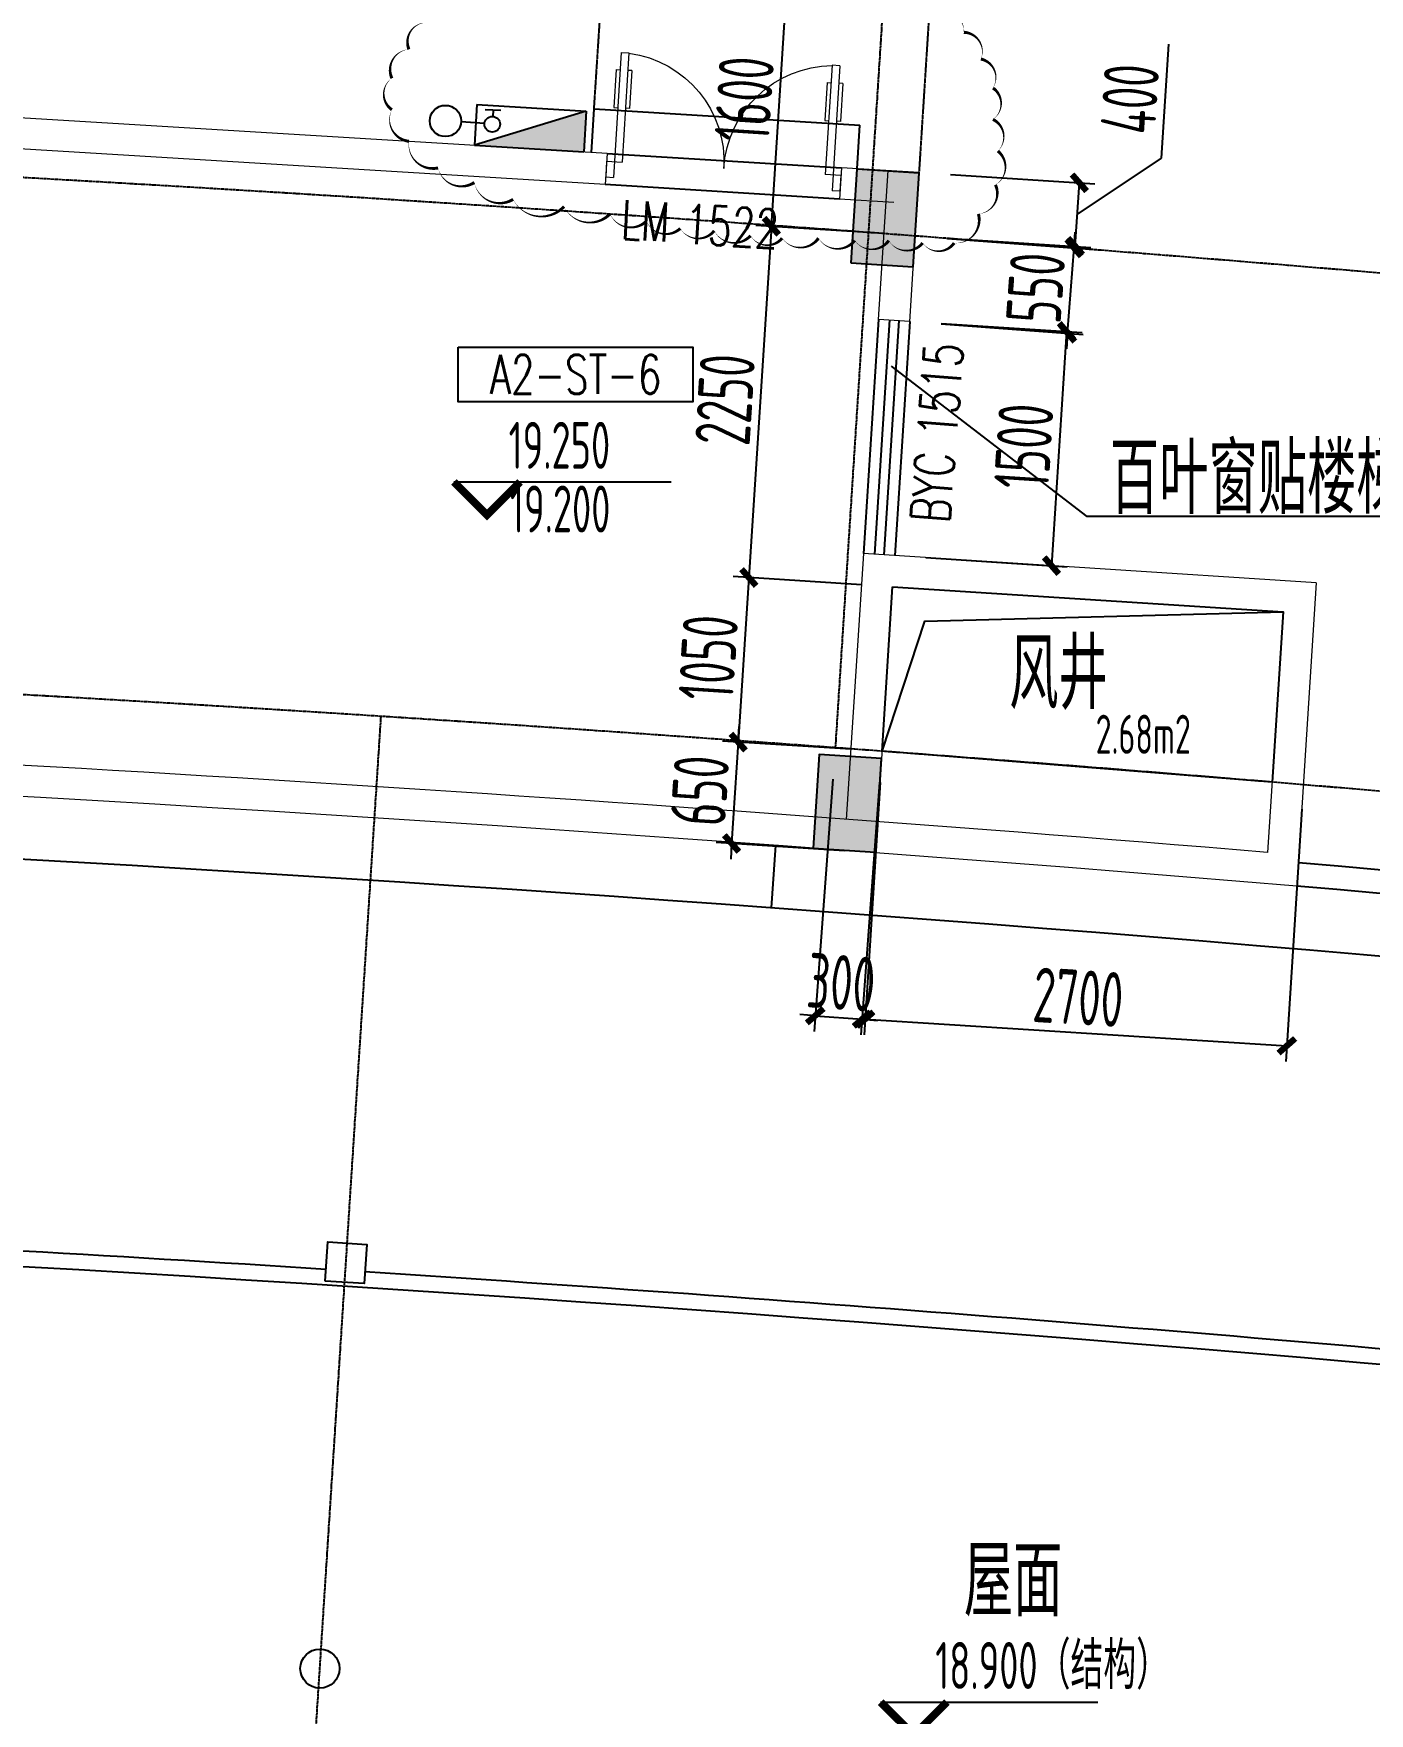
# Model space of a CAD drawing. Header units: millimetres. Extents: x 11536546 to 24947533, y -12764720 to -6308891.
# Drawn here: x 11795811 to 11804346, y -6400371 to -6389634 of the extents above; entities that cross this region are included whole.
import ezdxf
from ezdxf.enums import TextEntityAlignment as Align

# ---------------------------------------------------------------- set-up
doc = ezdxf.new("R2010")
doc.units = ezdxf.units.MM
doc.header["$LTSCALE"] = 10
for name, pattern in [('A2-RG-AXIS$0$CENTER', [2, 1.25, -0.25, 0.25, -0.25]), ('A2-RG-AXIS$0$DOTE', [2.42, 2, -0.2, 0.02, -0.2]), ('A2-RI-F5$0$HIDDEN', [0.375, 0.25, -0.125])]:
    doc.linetypes.add(name, pattern=pattern)
for name, color, linetype in [('A2-RB-F5$0$$34$A-DIMS-100', 1, 'Continuous'), ('A2-RB-F5$0$A-DIMS-100', 1, 'Continuous'), ('A2-RB-F5$0$A-HATH', 9, 'Continuous'), ('A2-RG-AXIS$0$A-GRID', 1, 'A2-RG-AXIS$0$CENTER'), ('A2-RI-F5$0$$0$WINDOW_TEXT', 7, 'Continuous'), ('A2-RI-F5$0$$1$A-SYMB-NUMB-T', 4, 'Continuous'), ('A2-RI-F5$0$$1$AUDIT_D_120618114340-408', 50, 'Continuous'), ('A2-RI-F5$0$$2$A-SYMB', 4, 'Continuous'), ('A2-RI-F5$0$$3$A-SYMB', 4, 'Continuous'), ('A2-RI-F5$0$0P-FE-FH-P', 41, 'A2-RI-F5$0$YJdef_FE-FH_LINE_F'), ('A2-RI-F5$0$0P-FE-FH-V', 141, 'Continuous'), ('A2-RI-F5$0$0P-FE-HY', 141, 'Continuous'), ('A2-RI-F5$0$A-COLUMN', 9, 'Continuous'), ('A2-RI-F5$0$A-GLAZ', 140, 'Continuous'), ('A2-RI-F5$0$A-HATH', 9, 'Continuous'), ('A2-RI-F5$0$A-HOLE', 2, 'Continuous'), ('A2-RI-F5$0$A-ROOF-DRAN', 175, 'Continuous'), ('A2-RI-F5$0$A-ROOF-EDGE', 2, 'Continuous'), ('A2-RI-F5$0$A-SYMB', 4, 'Continuous'), ('A2-RI-F5$0$A-SYMB-AREA', 4, 'Continuous'), ('A2-RI-F5$0$A-SYMB-DOOR', 4, 'Continuous'), ('A2-RI-F5$0$A-SYMB-NAME', 4, 'Continuous'), ('A2-RI-F5$0$A-SYMB-VOID', 35, 'Continuous'), ('A2-RI-F5$0$an-wall', 4, 'Continuous'), ('A2-RS-F5$0$A-HATH-GRAY', 8, 'Continuous'), ('A2-RS-F5$0$A-WALL-CONC', 6, 'Continuous')]:
    doc.layers.add(name, color=color, linetype=linetype)
for name, color, linetype, lineweight in [('A2-RI-F5$0$$0$A-DOOR', 32, 'Continuous', 5), ('A2-RI-F5$0$$1$A-WALL', 7, 'Continuous', 5), ('A2-RI-F5$0$A-WALL', 7, 'Continuous', 5)]:
    doc.layers.add(name, color=color, linetype=linetype, lineweight=lineweight)
doc.styles.add('A2-RB-F5$0$$0$XD2008', font='hzs.shx', dxfattribs={"width": 0.7, "bigfont": 'hztxt.shx'})
doc.styles.add('A2-RB-F5$0$XD2008', font='hzs.shx', dxfattribs={"width": 0.7, "bigfont": 'hztxt.shx'})
doc.styles.add('A2-RI-F5$0$$0$SIMPLEX', font='simplex.shx', dxfattribs={"width": 0.7})
doc.styles.add('A2-RI-F5$0$$0$XD2008', font='hzs.shx', dxfattribs={"width": 0.7, "bigfont": 'hztxt.shx'})
doc.styles.add('A2-RI-F5$0$$1$ECADI-TXT', font='simplex.shx', dxfattribs={"bigfont": 'hztxt.shx'})
doc.styles.add('A2-RI-F5$0$ECADI', font='hzs.shx', dxfattribs={"width": 0.7, "bigfont": 'hztxt.shx'})
doc.styles.add('A2-RI-F5$0$ECADI-TXT', font='simplex.shx', dxfattribs={"bigfont": 'hztxt.shx'})
doc.styles.add('A2-RI-F5$0$hz1', font='hzs.shx', dxfattribs={"width": 0.75, "bigfont": 'hztxt.shx'})
doc.linetypes.add('A2-RI-F5$0$YJdef_FE-FH_LINE_F', pattern='A,4,-0.2,["F",A2-RI-F5$0$hz1,S=0.2,R=0,X=-0.1,Y=-0.1],-0.1', length=4.3)
doc.dimstyles.new('A2-RB-F5$0$$0$XD100$0', dxfattribs={"dimscale": 100, "dimtxt": 3.5, "dimasz": 1, "dimexe": 1, "dimexo": 2, "dimgap": 0.5, "dimtad": 1, "dimdec": 0, "dimdsep": 46, "dimtxsty": 'A2-RB-F5$0$$0$XD2008', "dimblk1": 'A2-RB-F5$0$$20$_ArchTick', "dimblk2": 'A2-RB-F5$0$$20$_ArchTick', "dimsah": 1, "dimcen": 2.5, "dimclrt": 4, "dimaunit": 1, "dimadec": 0, "dimazin": 0, "dimtfac": 1, "dimtdec": 0, "dimtix": 1, "dimtmove": 2, "dimatfit": 3, "dimfxl": 0, "dimtolj": 1, "dimtzin": 0, "dimarcsym": 0})
doc.dimstyles.new('A2-RB-F5$0$XD100$0', dxfattribs={"dimscale": 100, "dimtxt": 3.5, "dimasz": 1, "dimexe": 1, "dimexo": 2, "dimgap": 0.5, "dimtad": 1, "dimdec": 0, "dimdsep": 46, "dimtxsty": 'A2-RB-F5$0$XD2008', "dimblk1": 'A2-RB-F5$0$_ArchTick', "dimblk2": 'A2-RB-F5$0$_ArchTick', "dimsah": 1, "dimcen": 2.5, "dimclrt": 4, "dimaunit": 1, "dimadec": 0, "dimazin": 0, "dimtfac": 1, "dimtdec": 0, "dimtix": 1, "dimtmove": 1, "dimatfit": 3, "dimfxl": 0, "dimtolj": 1, "dimtzin": 0, "dimarcsym": 0})

# ---------------------------------------------------------------- blocks, each defined once
blk = doc.blocks.new('A2-RS-F5')
at = {"layer": 'A2-RS-F5$0$A-HATH-GRAY', "ltscale": 3}
h = blk.add_hatch(color=256, dxfattribs=at)
h.paths.add_polyline_path([(11842322, -6391691), (11842713, -6391773), (11842589, -6392360), (11842198, -6392278)])
h.paths.add_polyline_path([(11833592, -6389988), (11833986, -6390056), (11833883, -6390647), (11833489, -6390579)])
h.paths.add_polyline_path([(11824745, -6389130), (11824835, -6388536), (11825230, -6388596), (11825140, -6389190)])
h.paths.add_polyline_path([(11852697, -6394780), (11853087, -6394870), (11853221, -6394285), (11852832, -6394195)])
h.paths.add_polyline_path([(11847879, -6393631), (11848268, -6393725), (11848409, -6393141), (11848020, -6393048)])
h.paths.add_polyline_path([(11854621, -6386809), (11855011, -6386899), (11855146, -6386314), (11854756, -6386224)])
h.paths.add_polyline_path([(11849801, -6385659), (11850189, -6385753), (11850330, -6385169), (11849941, -6385076)])
h.paths.add_polyline_path([(11850762, -6402796), (11851151, -6402890), (11851291, -6402306), (11850902, -6402213)])
h.paths.add_polyline_path([(11845946, -6401652), (11846335, -6401745), (11846475, -6401162), (11846086, -6401068)])
h.paths.add_polyline_path([(11840458, -6400444), (11840849, -6400527), (11840973, -6399940), (11840581, -6399857)])
h.paths.add_polyline_path([(11831998, -6398793), (11832391, -6398865), (11832498, -6398274), (11832105, -6398203)])
h.paths.add_polyline_path([(11823494, -6397385), (11823890, -6397445), (11823979, -6396852), (11823584, -6396792)])
h.paths.add_polyline_path([(11793833, -6381539), (11794232, -6381564), (11794271, -6380965), (11793872, -6380940)])
h.paths.add_polyline_path([(11801616, -6382017), (11802015, -6382043), (11802054, -6381444), (11801655, -6381419)])
h.paths.add_polyline_path([(11801857, -6378275), (11802256, -6378301), (11802294, -6377702), (11801895, -6377676)])
h.paths.add_polyline_path([(11794074, -6377796), (11794473, -6377822), (11794512, -6377223), (11794112, -6377197)])
h.paths.add_polyline_path([(11800792, -6394842), (11801191, -6394867), (11801229, -6394268), (11800830, -6394243)])
h.paths.add_polyline_path([(11793208, -6394376), (11793607, -6394402), (11793646, -6393803), (11793247, -6393778)])
h.paths.add_polyline_path([(11801032, -6391099), (11801431, -6391125), (11801470, -6390526), (11801071, -6390500)])
h.paths.add_polyline_path([(11793782, -6385445), (11794182, -6385471), (11794143, -6386069), (11793744, -6386044)])
h.paths.add_polyline_path([(11789498, -6385266), (11789898, -6385280), (11789877, -6385880), (11789477, -6385866)])
h.paths.add_polyline_path([(11780626, -6385086), (11781026, -6385086), (11781027, -6385686), (11780627, -6385686)])
h.paths.add_polyline_path([(11771756, -6385156), (11772156, -6385150), (11772167, -6385749), (11771767, -6385756)])
h.paths.add_polyline_path([(11762877, -6385486), (11763277, -6385465), (11763307, -6386064), (11762908, -6386085)])
h.paths.add_polyline_path([(11789181, -6394211), (11789581, -6394225), (11789602, -6393625), (11789202, -6393611)])
h.paths.add_polyline_path([(11780564, -6394035), (11780964, -6394037), (11780967, -6393437), (11780567, -6393435)])
h.paths.add_polyline_path([(11771944, -6394106), (11772344, -6394097), (11772331, -6393497), (11771931, -6393506)])
h.paths.add_polyline_path([(11752786, -6395149), (11753185, -6395118), (11753137, -6394520), (11752739, -6394551)])
h.paths.add_polyline_path([(11756405, -6378216), (11756804, -6378185), (11756756, -6377587), (11756357, -6377618)])
h.paths.add_polyline_path([(11793449, -6390634), (11793848, -6390659), (11793887, -6390061), (11793487, -6390035)])
h.paths.add_polyline_path([(11763331, -6394424), (11763730, -6394404), (11763700, -6393805), (11763300, -6393825)])
h.paths.add_polyline_path([(11751470, -6378602), (11751869, -6378570), (11751821, -6377972), (11751422, -6378003)])
h.paths.add_polyline_path([(11757057, -6386441), (11757456, -6386413), (11757410, -6385815), (11757012, -6385843)])
h.paths.add_polyline_path([(11752124, -6386826), (11752523, -6386794), (11752475, -6386196), (11752077, -6386228)])
h.paths.add_polyline_path([(11757522, -6394777), (11757921, -6394747), (11757872, -6394149), (11757473, -6394179)])
at = {"layer": 'A2-RS-F5$0$A-WALL-CONC'}
for points in [[(11801032, -6391099), (11801431, -6391125), (11801470, -6390526), (11801071, -6390500)], [(11800792, -6394842), (11801191, -6394867), (11801229, -6394268), (11800830, -6394243)]]:
    blk.add_3dface(points, dxfattribs=at)
blk = doc.blocks.new('A2-RG-AXIS')
at = {"layer": 'A2-RG-AXIS$0$A-GRID', "linetype": 'A2-RG-AXIS$0$DOTE'}
for p, q in [((11802922, -6363265.7), (11800933.1, -6394199.2)), ((11797087.9, -6408668.2), (11798031.1, -6393998.6))]:
    blk.add_line(p, q, dxfattribs=at)
for radius in [313400, 308700, 304100, 300800]:
    blk.add_arc((11778730.7, -6694178.7), radius, 75.589285, 95.407644, dxfattribs=at)
blk = doc.blocks.new('A2-RI-F5$0$5erhfh')
at = {"layer": 'A2-RI-F5$0$A-SYMB-AREA', "style": 'A2-RI-F5$0$ECADI', "width": 0.7}
blk.add_attdef('340M2', text='', height=2.5, dxfattribs=at).set_placement((0, 1.25), align=Align.MIDDLE_LEFT)
at = {"layer": 'A2-RI-F5$0$A-SYMB-NAME', "style": 'A2-RI-F5$0$ECADI', "width": 0.7}
blk.add_attdef('CHINESENAME', (-12.29, 3.09), '', height=4.5, dxfattribs=at)
blk = doc.blocks.new('A2-RI-F5$0$$1$ECADI-TAG-CODE')
at = {"layer": 'A2-RI-F5$0$$1$A-SYMB-NUMB-T', "color": 1}
blk.add_lwpolyline([(0, 3.5), (15, 3.5), (15, 0), (0, 0)], close=True, dxfattribs=at)
at = {"layer": 'A2-RI-F5$0$$1$A-SYMB-NUMB-T', "style": 'A2-RI-F5$0$$1$ECADI-TXT', "width": 0.7}
blk.add_attdef('CODE', text='', height=2.5, dxfattribs=at).set_placement((7.5, 1.75), align=Align.MIDDLE_CENTER)
blk = doc.blocks.new('A2-RI-F5$0$A$C6F954C98')
at = {"extrusion": (0, 0, -1)}
blk.add_hatch(color=256, dxfattribs=at).paths.add_polyline_path([(-260, 700), (0, 0), (0, 700)])
for p, q in [((260, 700), (0, 700)), ((0, 0), (0, 700)), ((260, 700), (0, 0)), ((260, 0), (260, 700)), ((231, 156, 0), (231, 56, 0)), ((260, 0), (0, 0)), ((231, 106, 0), (191, 106, 0))]:
    blk.add_line(p, q, dxfattribs=at)
blk.add_circle((-141, 106, 0), 50, dxfattribs=at)
blk = doc.blocks.new('A2-RI-F5$0$$2$ECADI-TAG-HGHT（国标）')
at = {"color": 1}
blk.add_line((-2.12, 2.12), (11.77, 2.12), dxfattribs=at)
at = {"color": 1, "const_width": 0.5}
blk.add_lwpolyline([(-2.12, 2.12), (0, 0), (2.12, 2.12)], dxfattribs=at)
at = {"style": 'A2-RI-F5$0$$0$XD2008', "width": 0.7}
blk.add_attdef('FL', text='', height=3, dxfattribs=at).set_placement((-2.69, 2.97), align=Align.RIGHT)
for tag, p in [('F.F.L.', (2.28, 2.97)), ('T.O.S.', (2.28, -1.1))]:
    blk.add_attdef(tag, p, '', height=3, dxfattribs=at)
blk = doc.blocks.new('A2-RI-F5$0$ECADI-TAG-DOOR')
blk = doc.blocks.new('A2-RI-F5$0$$0$$DorLib2D$00000011')
for p, q in [((-0.4667, 0.4709), (-0.4667, -0.0625)), ((-0.4667, 0.4709), (-0.4333, 0.4709)), ((-0.4333, 0.4709), (-0.4333, 0.0042)), ((0.4333, 0.4709), (0.4333, 0.0042)), ((0.4667, 0.4709), (0.4333, 0.4709)), ((0.4667, 0.4709), (0.4667, -0.0625)), ((-0.4833, 0.3962), (-0.4667, 0.3962)), ((-0.4167, 0.3962), (-0.4333, 0.3962)), ((0.4167, 0.3962), (0.4333, 0.3962)), ((0.4833, 0.3962), (0.4667, 0.3962)), ((-0.4833, 0.2346), (-0.4667, 0.2346)), ((-0.4167, 0.2346), (-0.4333, 0.2346)), ((0.4167, 0.2346), (0.4333, 0.2346)), ((0.4833, 0.2346), (0.4667, 0.2346)), ((-0.5, 0.0042), (-0.4333, 0.0042)), ((-0.5, 0.0042), (-0.5, -0.0625)), ((0.5, 0.0042), (0.4333, 0.0042)), ((0.5, 0.0042), (0.5, -0.0625)), ((-0.5, -0.0625), (-0.4667, -0.0625)), ((0.5, -0.0625), (0.4667, -0.0625))]:
    blk.add_line(p, q)
at = {"lineweight": 13}
for p, q in [((-0.4833, 0.3962), (-0.4833, 0.2346)), ((-0.4167, 0.3962), (-0.4167, 0.2346)), ((0.4167, 0.3962), (0.4167, 0.2346)), ((0.4833, 0.3962), (0.4833, 0.2346))]:
    blk.add_line(p, q, dxfattribs=at)
for centre, start, end in [((-0.4667, 0.0042), 0, 85.90396), ((0.4667, 0.0042), 94.09604, 180)]:
    blk.add_arc(centre, 0.4667, start, end, dxfattribs=at)
blk = doc.blocks.new('A2-RI-F5$0$$0$door-doublewing')
at = {"layer": 'A2-RI-F5$0$$0$A-DOOR', "color": 4, "xscale": -0.9999999999999998, "rotation": 180}
blk.add_blockref('A2-RI-F5$0$$0$$DorLib2D$00000011', (0, -0.0291), dxfattribs=at)
at = {"layer": 'A2-RI-F5$0$$0$WINDOW_TEXT', "style": 'A2-RI-F5$0$$0$SIMPLEX', "flags": 9}
blk.add_attdef('A', text='', height=1, dxfattribs=at).set_placement((0, 1.5), align=Align.MIDDLE)
blk = doc.blocks.new('A2-RI-F5')
at = {"layer": 'A2-RI-F5$0$$1$A-WALL'}
for p, q in [((11799475, -6390401), (11799463, -6390600)), ((11800973, -6390492), (11800960, -6390692))]:
    blk.add_line(p, q, dxfattribs=at)
at = {"layer": 'A2-RI-F5$0$$1$AUDIT_D_120618114340-408'}
for p, q in [((11799376, -6390394), (11799393, -6390115)), ((11799393, -6390115), (11801090, -6390219)), ((11801073, -6390498), (11801090, -6390219)), ((11799476, -6390400), (11800973, -6390492)), ((11800960, -6390692), (11799463, -6390600))]:
    blk.add_line(p, q, dxfattribs=at)
at = {"layer": 'A2-RI-F5$0$0P-FE-FH-P'}
blk.add_line((11798692, -6390209, 0), (11798542, -6390199, 0), dxfattribs=at)
at = {"layer": 'A2-RI-F5$0$0P-FE-FH-V'}
blk.add_circle((11798442, -6390193, 0), 100, dxfattribs=at)
at = {"layer": 'A2-RI-F5$0$A-COLUMN'}
blk.add_lwpolyline([(11797674, -6397608), (11797690, -6397358), (11797939, -6397374), (11797923, -6397624)], close=True, dxfattribs=at)
blk.add_circle((11797640, -6400085), 125, dxfattribs=at)
at = {"layer": 'A2-RI-F5$0$A-GLAZ'}
for p, q in [((11801210, -6391461), (11801113, -6392958)), ((11801280, -6391465), (11801183, -6392962)), ((11801339, -6391469), (11801243, -6392966)), ((11801409, -6391474), (11801313, -6392971))]:
    blk.add_line(p, q, dxfattribs=at)
at = {"layer": 'A2-RI-F5$0$A-HATH', "linetype": 'A2-RI-F5$0$HIDDEN'}
for p, q in [((11799392, -6390118), (11799439, -6389397)), ((11801470, -6390526), (11801534, -6389524))]:
    blk.add_line(p, q, dxfattribs=at)
at = {"layer": 'A2-RI-F5$0$A-HOLE', "ltscale": 500}
blk.add_line((11803725, -6394419), (11801232, -6394222), dxfattribs=at)
blk.add_lwpolyline([(11801300, -6393170), (11803795, -6393331), (11803725, -6394419), (11801232, -6394222), (11801300, -6393170)], dxfattribs=at)
at = {"layer": 'A2-RI-F5$0$A-ROOF-DRAN'}
blk.add_line((11800525, -6395222), (11800554, -6394823), dxfattribs=at)
blk.add_arc((11778731, -6694179), 299750, 77.09857, 93.89836, dxfattribs=at)
at = {"layer": 'A2-RI-F5$0$A-ROOF-EDGE'}
for centre, radius, start, end in [((11778730, -6694179), 300300, 82.06659, 85.19349), ((11779034, -6691537), 297492, 82.05438, 85.20868)]:
    blk.add_arc(centre, radius, start, end, dxfattribs=at)
at = {"layer": 'A2-RI-F5$0$A-SYMB'}
blk.add_lwpolyline([(11806928, -6392721), (11802543, -6392721), (11801293, -6391761)], dxfattribs=at)
at = {"layer": 'A2-RI-F5$0$A-SYMB-VOID', "ltscale": 500}
blk.add_lwpolyline([(11801232, -6394222), (11801505, -6393391), (11803795, -6393331)], dxfattribs=at)
at = {"layer": 'A2-RI-F5$0$A-WALL'}
for p, q in [((11799475, -6390401), (11793887, -6390060)), ((11799463, -6390600), (11793874, -6390259)), ((11801470, -6390522), (11800973, -6390492)), ((11801210, -6391461), (11801271, -6390510)), ((11801409, -6391474), (11801470, -6390522)), ((11801308, -6390713), (11800960, -6390692)), ((11801409, -6391474), (11801210, -6391461)), ((11801113, -6392958), (11801004, -6394658)), ((11804007, -6393144), (11801113, -6392958)), ((11801300, -6393170), (11801203, -6394671)), ((11803795, -6393331), (11801300, -6393170)), ((11804007, -6393144), (11803882, -6395084)), ((11803795, -6393331), (11803696, -6394868))]:
    blk.add_line(p, q, dxfattribs=at)
for radius, start, end in [(300150, 85.19314, 94.1283), (300350, 85.23205, 87.67357)]:
    blk.add_arc((11778731, -6694179), radius, start, end, dxfattribs=at)
at = {"layer": 'A2-RI-F5$0$an-wall'}
for radius, start, end in [(297150, 76.6606, 94.29744), (297250, 86.34511, 87.94234), (297250, 84.6997, 86.29692)]:
    blk.add_arc((11778730, -6694179), radius, start, end, dxfattribs=at)
at = {"layer": 'Defpoints', "color": 3}
blk.add_lwpolyline([(11798317, -6389564, 0, 20, 0.520567), (11798209, -6389735, 0, 20, 0.520567), (11798209, -6389735, 0, 20, 0.520567), (11798100, -6389920, 0, 20, 0.520567), (11798100, -6389920, 0, 20, 0.520567), (11798100, -6390121, 0, 20, 0.520567), (11798100, -6390121, 0, 20, 0.520567), (11798209, -6390323, 0, 20, 0.520567), (11798209, -6390323, 0, 20, 0.520567), (11798395, -6390493, 0, 20, 0.520567), (11798395, -6390493, 0, 20, 0.520567), (11798627, -6390586, 0, 20, 0.520567), (11798627, -6390586, 0, 20, 0.520567), (11798875, -6390694, 0, 20, 0.520567), (11798875, -6390694, 0, 20, 0.520567), (11799200, -6390740, 0, 20, 0.520567), (11799200, -6390740, 0, 20, 0.520567), (11799494, -6390787, 0, 20, 0.520567), (11799494, -6390787, 0, 20, 0.520567), (11799727, -6390833, 0, 20, 0.520567), (11799727, -6390833, 0, 20, 0.520567), (11799943, -6390880, 0, 20, 0.520567), (11799943, -6390880, 0, 20, 0.520567), (11800160, -6390895, 0, 20, 0.520567), (11800160, -6390895, 0, 20, 0.520567), (11800392, -6390926, 0, 20, 0.520567), (11800392, -6390926, 0, 20, 0.520567), (11800594, -6390942, 0, 20, 0.520567), (11800594, -6390942, 0, 20, 0.520567), (11800826, -6390942, 0, 20, 0.520567), (11800826, -6390942, 0, 20, 0.520567), (11801058, -6390957, 0, 20, 0.520567), (11801058, -6390957, 0, 20, 0.520567), (11801275, -6390957, 0, 20, 0.520567), (11801275, -6390957, 0, 20, 0.520567), (11801492, -6390973, 0, 20, 0.520567), (11801492, -6390973, 0, 20, 0.520567), (11801693, -6390973, 0, 20, 0.520567), (11801693, -6390973, 0, 20, 0.520567), (11801848, -6390787, 0, 20, 0.520567), (11801848, -6390787, 0, 20, 0.520567), (11801957, -6390601, 0, 20, 0.520567), (11801957, -6390601, 0, 20, 0.520567), (11801972, -6390385, 0, 20, 0.520567), (11801972, -6390385, 0, 20, 0.520567), (11801941, -6390183, 0, 20, 0.520567), (11801941, -6390183, 0, 20, 0.520567), (11801941, -6389982, 0, 20, 0.520567), (11801941, -6389982, 0, 20, 0.520567), (11801864, -6389797, 0, 20, 0.520567), (11801864, -6389797, 0, 20, 0.520567), (11801755, -6389626, 0, 20, 0.520567), (11801755, -6389626, 0, 20, 0.520567), (11801570, -6389487, 0, 20, 0.520567)], format="xyseb", dxfattribs=at)
ref = blk.add_blockref('A2-RI-F5$0$5erhfh', (11803918, -6393013), dxfattribs=dict(xscale=100, yscale=100, zscale=100))
ref.add_attrib('CHINESENAME', '百叶窗贴楼梯间屋面梁下安装', (11802688, -6392704), dxfattribs={"layer": 'A2-RI-F5$0$A-SYMB-NAME', "height": 450, "style": 'A2-RI-F5$0$ECADI', "width": 0.7})
ref = blk.add_blockref('A2-RI-F5$0$5erhfh', (11803802, -6394686), dxfattribs=dict(xscale=100, yscale=100, zscale=100))
ref.add_attrib('340M2', '2.68m2', (11802597, -6394238), dxfattribs={"layer": 'A2-RI-F5$0$A-SYMB-AREA', "height": 250, "style": 'A2-RI-F5$0$ECADI', "width": 0.7})
ref.add_attrib('CHINESENAME', '风井', (11802045, -6393952), dxfattribs={"layer": 'A2-RI-F5$0$A-SYMB-NAME', "height": 450, "style": 'A2-RI-F5$0$ECADI', "width": 0.7})
ref = blk.add_blockref('A2-RI-F5$0$5erhfh', (11802640, -6402385), dxfattribs=dict(xscale=100, yscale=100, zscale=100))
ref.add_attrib('CHINESENAME', '屋面', (11801755, -6399751), dxfattribs={"layer": 'A2-RI-F5$0$A-SYMB-NAME', "height": 450, "style": 'A2-RI-F5$0$ECADI', "width": 0.7})
at = {"layer": 'A2-RI-F5$0$$0$A-DOOR', "xscale": 1499.999999999096, "yscale": 1499.999999999096, "zscale": 1499.999999999096, "rotation": 176.4885904388076}
blk.add_blockref('A2-RI-F5$0$$0$door-doublewing', (11800218, -6390546), dxfattribs=at)
at = {"layer": 'A2-RI-F5$0$$2$A-SYMB'}
ref = blk.add_blockref('A2-RI-F5$0$$2$ECADI-TAG-HGHT（国标）', (11798708, -6392712), dxfattribs=dict(at, xscale=100, yscale=100, zscale=100))
ref.add_attrib('F.F.L.', '19.250', (11798846, -6392416), dxfattribs={"layer": '0', "height": 300, "style": 'A2-RI-F5$0$$0$XD2008', "width": 0.7})
ref.add_attrib('T.O.S.', '19.200', (11798855, -6392823), dxfattribs={"layer": '0', "height": 300, "style": 'A2-RI-F5$0$$0$XD2008', "width": 0.7})
ref = blk.add_blockref('A2-RI-F5$0$$2$ECADI-TAG-HGHT（国标）', (11801435, -6400511), dxfattribs=dict(at, xscale=100, yscale=100, zscale=100))
ref.add_attrib('F.F.L.', '18.900（结构）', (11801572, -6400215), dxfattribs={"layer": '0', "height": 300, "style": 'A2-RI-F5$0$$0$XD2008', "width": 0.7})
at = {"layer": 'A2-RI-F5$0$$3$A-SYMB', "xscale": 100.0000000093132, "yscale": 100.0000000093132, "zscale": 100.0000000093132}
blk.add_blockref('A2-RI-F5$0$$1$ECADI-TAG-CODE', (11798524, -6391988), dxfattribs=at).add_auto_attribs({'CODE': 'A2-ST-6'})
at = {"layer": 'A2-RI-F5$0$0P-FE-HY', "xscale": -1, "rotation": 266.5085105289447}
blk.add_blockref('A2-RI-F5$0$A$C6F954C98', (11798627, -6390348), dxfattribs=at)
at = {"layer": 'A2-RI-F5$0$A-SYMB-DOOR'}
ref = blk.add_blockref('A2-RI-F5$0$ECADI-TAG-DOOR', (11800054, -6391706), dxfattribs=dict(at, xscale=99.99999999929805, yscale=99.99999999929805, zscale=99.99999999929805, rotation=356.6874230834635))
ref.add_attrib('门窗主编号1', 'LM', dxfattribs={"height": 250, "rotation": 356.6874, "style": 'A2-RI-F5$0$ECADI-TXT', "width": 0.7}).set_placement((11799867, -6390965), align=Align.RIGHT)
ref.add_attrib('门窗主编号2', '1522', (11799965, -6390975, 333), dxfattribs={"height": 250, "rotation": 356.6874, "style": 'A2-RI-F5$0$ECADI-TXT', "width": 0.7})
ref = blk.add_blockref('A2-RI-F5$0$ECADI-TAG-DOOR', (11802441, -6392144), dxfattribs=dict(at, xscale=99.99999999929805, yscale=99.99999999929805, zscale=99.99999999929805, rotation=85.70066174404755))
ref.add_attrib('门窗主编号1', 'BYC', dxfattribs={"height": 250, "rotation": 85.7007, "style": 'A2-RI-F5$0$ECADI-TXT', "width": 0.7}).set_placement((11801697, -6392319), align=Align.RIGHT)
ref.add_attrib('门窗主编号2', '1515', (11801709, -6392220, 333), dxfattribs={"height": 250, "rotation": 85.7007, "style": 'A2-RI-F5$0$ECADI-TXT', "width": 0.7})
blk = doc.blocks.new('A2-RB-F5$0$$20$_ArchTick')
at = {"color": 0, "linetype": 'ByBlock', "const_width": 0.4}
blk.add_lwpolyline([(-0.5, -0.5), (0.5, 0.5)], dxfattribs=at)
blk = doc.blocks.new('*D892')
at = {"layer": 'A2-RB-F5$0$$34$A-DIMS-100', "color": 0, "lineweight": -2, "transparency": 16777216}
for p, q in [((11801100, -6393157), (11800281, -6393105)), ((11800381, -6393111), (11800313, -6394163)), ((11801033, -6394209), (11800213, -6394157))]:
    blk.add_line(p, q, dxfattribs=at)
at = {"layer": 'Defpoints', "color": 0, "transparency": 16777216}
for p in [(11801300, -6393170), (11800313, -6394163), (11801232, -6394222)]:
    blk.add_point(p, dxfattribs=at)
at = {"layer": 'A2-RB-F5$0$$34$A-DIMS-100', "color": 0, "lineweight": -2, "transparency": 16777216, "xscale": 100, "yscale": 100, "zscale": 100}
for p, rotation in [((11800381, -6393111), 86.32124926812187), ((11800313, -6394163), 266.3212492681219)]:
    blk.add_blockref('A2-RB-F5$0$$20$_ArchTick', p, dxfattribs=dict(at, rotation=rotation))
at = {"layer": 'A2-RB-F5$0$$34$A-DIMS-100', "color": 4, "transparency": 16777216, "insert": (11800122, -6393623), "char_height": 350, "attachment_point": 5, "rotation": 86.3212, "style": 'A2-RB-F5$0$$0$XD2008'}
blk.add_mtext('\\A1;1050', dxfattribs=at)
blk = doc.blocks.new('*D895')
at = {"layer": 'A2-RB-F5$0$$34$A-DIMS-100', "color": 0, "lineweight": -2, "ltscale": 3, "transparency": 16777216}
for p, q in [((11800525, -6390866), (11800628, -6389269)), ((11801347, -6389315), (11800528, -6389263)), ((11801245, -6390912), (11800425, -6390860))]:
    blk.add_line(p, q, dxfattribs=at)
at = {"layer": 'Defpoints', "color": 0, "ltscale": 3, "transparency": 16777216}
for p in [(11800628, -6389269), (11801547, -6389328), (11801444, -6390925)]:
    blk.add_point(p, dxfattribs=at)
at = {"layer": 'A2-RB-F5$0$$34$A-DIMS-100', "color": 0, "lineweight": -2, "ltscale": 3, "transparency": 16777216, "xscale": 100, "yscale": 100, "zscale": 100}
for p, rotation in [((11800628, -6389269), 86.32120099150595), ((11800525, -6390866), 266.321200991506)]:
    blk.add_blockref('A2-RB-F5$0$$20$_ArchTick', p, dxfattribs=dict(at, rotation=rotation))
at = {"layer": 'A2-RB-F5$0$$34$A-DIMS-100', "color": 4, "ltscale": 3, "transparency": 16777216, "insert": (11800352, -6390053), "char_height": 350, "attachment_point": 5, "rotation": 86.3212, "style": 'A2-RB-F5$0$$0$XD2008'}
blk.add_mtext('\\A1;1600', dxfattribs=at)
blk = doc.blocks.new('*D896')
at = {"layer": 'A2-RB-F5$0$$34$A-DIMS-100', "color": 0, "lineweight": -2, "transparency": 16777216}
for p, q in [((11800525, -6390866), (11800381, -6393111)), ((11801245, -6390912), (11800425, -6390860)), ((11801100, -6393157), (11800281, -6393105))]:
    blk.add_line(p, q, dxfattribs=at)
at = {"layer": 'Defpoints', "color": 0, "transparency": 16777216}
for p in [(11801444, -6390925), (11800381, -6393111), (11801300, -6393170)]:
    blk.add_point(p, dxfattribs=at)
at = {"layer": 'A2-RB-F5$0$$34$A-DIMS-100', "color": 0, "lineweight": -2, "transparency": 16777216, "xscale": 100, "yscale": 100, "zscale": 100}
for p, rotation in [((11800525, -6390866), 86.32115373975824), ((11800381, -6393111), 266.3211537397582)]:
    blk.add_blockref('A2-RB-F5$0$$20$_ArchTick', p, dxfattribs=dict(at, rotation=rotation))
at = {"layer": 'A2-RB-F5$0$$34$A-DIMS-100', "color": 4, "transparency": 16777216, "insert": (11800229, -6391974), "char_height": 350, "attachment_point": 5, "rotation": 86.3212, "style": 'A2-RB-F5$0$$0$XD2008'}
blk.add_mtext('\\A1;2250', dxfattribs=at)
blk = doc.blocks.new('A2-RB-F5$0$_ArchTick')
at = {"color": 0, "linetype": 'ByBlock', "const_width": 0.4}
blk.add_lwpolyline([(-0.5, -0.5), (0.5, 0.5)], dxfattribs=at)
blk = doc.blocks.new('*D781')
at = {"layer": 'A2-RB-F5$0$A-DIMS-100', "color": 0, "lineweight": -2, "transparency": 16777216}
for p, q in [((11801220, -6394421), (11801118, -6396034)), ((11803914, -6394591), (11803812, -6396204)), ((11801124, -6395934), (11803819, -6396104))]:
    blk.add_line(p, q, dxfattribs=at)
at = {"layer": 'Defpoints', "color": 0, "transparency": 16777216}
for p in [(11801232, -6394222), (11803927, -6394392), (11803819, -6396104)]:
    blk.add_point(p, dxfattribs=at)
at = {"layer": 'A2-RB-F5$0$A-DIMS-100', "color": 0, "lineweight": -2, "transparency": 16777216, "xscale": 100, "yscale": 100, "zscale": 100}
for p, rotation in [((11801124, -6395934), 176.3859166672506), ((11803819, -6396104), 356.3859166672507)]:
    blk.add_blockref('A2-RB-F5$0$_ArchTick', p, dxfattribs=dict(at, rotation=rotation))
at = {"layer": 'A2-RB-F5$0$A-DIMS-100', "color": 4, "transparency": 16777216, "insert": (11802486, -6395794), "char_height": 350, "attachment_point": 5, "rotation": 356.3859, "style": 'A2-RB-F5$0$XD2008'}
blk.add_mtext('\\A1;2700', dxfattribs=at)
blk = doc.blocks.new('*D782')
at = {"layer": 'A2-RB-F5$0$A-DIMS-100', "color": 0, "lineweight": -2, "transparency": 16777216}
for p, q in [((11800918, -6394399), (11800798, -6396012)), ((11801217, -6394421), (11801097, -6396034)), ((11800805, -6395912), (11800706, -6395905)), ((11800805, -6395912), (11801105, -6395934)), ((11801105, -6395934), (11801204, -6395942))]:
    blk.add_line(p, q, dxfattribs=at)
at = {"layer": 'Defpoints', "color": 0, "transparency": 16777216}
for p in [(11800933, -6394199), (11801232, -6394222), (11801105, -6395934)]:
    blk.add_point(p, dxfattribs=at)
at = {"layer": 'A2-RB-F5$0$A-DIMS-100', "color": 0, "lineweight": -2, "transparency": 16777216, "xscale": 100, "yscale": 100, "zscale": 100}
for p, rotation in [((11800805, -6395912), 355.7385054733015), ((11801105, -6395934), 175.7385054733015)]:
    blk.add_blockref('A2-RB-F5$0$_ArchTick', p, dxfattribs=dict(at, rotation=rotation))
at = {"layer": 'A2-RB-F5$0$A-DIMS-100', "color": 4, "transparency": 16777216, "insert": (11800972, -6395699), "char_height": 350, "attachment_point": 5, "rotation": 355.7385, "style": 'A2-RB-F5$0$XD2008'}
blk.add_mtext('\\A1;300', dxfattribs=at)
blk = doc.blocks.new('*D874')
at = {"layer": 'A2-RB-F5$0$A-HATH', "color": 0, "lineweight": -2, "transparency": 16777216}
for p, q in [((11801609, -6391487), (11802511, -6391545)), ((11802411, -6391538), (11802315, -6393035)), ((11801513, -6392984), (11802415, -6393042))]:
    blk.add_line(p, q, dxfattribs=at)
at = {"layer": 'Defpoints', "color": 0, "transparency": 16777216}
for p in [(11801409, -6391474), (11801313, -6392971), (11802315, -6393035)]:
    blk.add_point(p, dxfattribs=at)
at = {"layer": 'A2-RB-F5$0$A-HATH', "color": 0, "lineweight": -2, "transparency": 16777216, "xscale": 100, "yscale": 100, "zscale": 100}
for p, rotation in [((11802411, -6391538), 86.32117356397163), ((11802315, -6393035), 266.3211735639716)]:
    blk.add_blockref('A2-RB-F5$0$_ArchTick', p, dxfattribs=dict(at, rotation=rotation))
at = {"layer": 'A2-RB-F5$0$A-HATH', "color": 4, "transparency": 16777216, "insert": (11802138, -6392272), "char_height": 350, "attachment_point": 5, "rotation": 86.3212, "style": 'A2-RB-F5$0$XD2008'}
blk.add_mtext('\\A1;1500', dxfattribs=at)
blk = doc.blocks.new('*D875')
at = {"layer": 'A2-RB-F5$0$A-HATH', "color": 0, "lineweight": -2, "transparency": 16777216}
for p, q in [((11801650, -6390944), (11802559, -6391012)), ((11802459, -6391004), (11802467, -6390904)), ((11802418, -6391549), (11802459, -6391004)), ((11801609, -6391489), (11802518, -6391557)), ((11802418, -6391549), (11802411, -6391649))]:
    blk.add_line(p, q, dxfattribs=at)
at = {"layer": 'Defpoints', "color": 0, "transparency": 16777216}
for p in [(11801450, -6390929), (11802459, -6391004), (11801409, -6391474)]:
    blk.add_point(p, dxfattribs=at)
at = {"layer": 'A2-RB-F5$0$A-HATH', "color": 0, "lineweight": -2, "transparency": 16777216, "xscale": 100, "yscale": 100, "zscale": 100}
for p, rotation in [((11802459, -6391004), 265.7154224042028), ((11802418, -6391549), 85.7154224042028)]:
    blk.add_blockref('A2-RB-F5$0$_ArchTick', p, dxfattribs=dict(at, rotation=rotation))
at = {"layer": 'A2-RB-F5$0$A-HATH', "color": 4, "transparency": 16777216, "insert": (11802214, -6391260), "char_height": 350, "attachment_point": 5, "rotation": 85.7154, "style": 'A2-RB-F5$0$XD2008'}
blk.add_mtext('\\A1;550', dxfattribs=at)
blk = doc.blocks.new('*D876')
at = {"layer": 'A2-RB-F5$0$$34$A-DIMS-100', "color": 0, "lineweight": -2, "transparency": 16777216}
for p, q in [((11800313, -6394163), (11800320, -6394063)), ((11801033, -6394209), (11800213, -6394157)), ((11800313, -6394163), (11800271, -6394811)), ((11800991, -6394857), (11800172, -6394805)), ((11800271, -6394811), (11800265, -6394911))]:
    blk.add_line(p, q, dxfattribs=at)
at = {"layer": 'Defpoints', "color": 0, "transparency": 16777216}
for p in [(11801232, -6394222), (11800271, -6394811), (11801191, -6394870)]:
    blk.add_point(p, dxfattribs=at)
at = {"layer": 'A2-RB-F5$0$$34$A-DIMS-100', "color": 0, "lineweight": -2, "transparency": 16777216, "xscale": 100, "yscale": 100, "zscale": 100}
for p, rotation in [((11800313, -6394163), 266.3212492681619), ((11800271, -6394811), 86.32124926816194)]:
    blk.add_blockref('A2-RB-F5$0$$20$_ArchTick', p, dxfattribs=dict(at, rotation=rotation))
at = {"layer": 'A2-RB-F5$0$$34$A-DIMS-100', "color": 4, "transparency": 16777216, "insert": (11800068, -6394473), "char_height": 350, "attachment_point": 5, "rotation": 86.3212, "style": 'A2-RB-F5$0$$0$XD2008'}
blk.add_mtext('\\A1;650', dxfattribs=at)
blk = doc.blocks.new('*D776')
at = {"layer": 'A2-RB-F5$0$A-HATH', "color": 0, "lineweight": -2, "transparency": 16777216}
for p, q in [((11803017, -6390431), (11803064, -6389702)), ((11802480, -6390791), (11803017, -6390431)), ((11801670, -6390535), (11802593, -6390595)), ((11802467, -6390994), (11802493, -6390588)), ((11801644, -6390941), (11802567, -6391001))]:
    blk.add_line(p, q, dxfattribs=at)
at = {"layer": 'Defpoints', "color": 0, "transparency": 16777216}
for p in [(11801470, -6390522), (11802493, -6390588), (11801444, -6390929)]:
    blk.add_point(p, dxfattribs=at)
at = {"layer": 'A2-RB-F5$0$A-HATH', "color": 0, "lineweight": -2, "transparency": 16777216, "xscale": 100, "yscale": 100, "zscale": 100}
for p, rotation in [((11802493, -6390588), 86.32117356354918), ((11802467, -6390994), 266.3211735635492)]:
    blk.add_blockref('A2-RB-F5$0$_ArchTick', p, dxfattribs=dict(at, rotation=rotation))
at = {"layer": 'A2-RB-F5$0$A-HATH', "color": 4, "transparency": 16777216, "insert": (11802816, -6390052), "char_height": 350, "attachment_point": 5, "rotation": 86.3212, "style": 'A2-RB-F5$0$XD2008'}
blk.add_mtext('\\A1;400', dxfattribs=at)
blk = doc.blocks.new('A2-RB-F5')
at = {"layer": 'A2-RB-F5$0$$34$A-DIMS-100', "ltscale": 3}
dim = blk.add_aligned_dim(p1=(11801444.3, -6390925.2), p2=(11801546.9, -6389328.2), distance=920.9, dimstyle='A2-RB-F5$0$$0$XD100$0', dxfattribs=at)
dim.commit()
dim.dimension.update_dxf_attribs({"geometry": '*D895', "text_midpoint": (11800352, -6390053.2)})
at = {"layer": 'A2-RB-F5$0$$34$A-DIMS-100'}
dim = blk.add_aligned_dim(p1=(11801444.3, -6390925.2), p2=(11801299.9, -6393170.3), distance=-920.9, dimstyle='A2-RB-F5$0$$0$XD100$0', dxfattribs=at)
dim.commit()
dim.dimension.update_dxf_attribs({"geometry": '*D896', "text_midpoint": (11800228.5, -6391974.2)})
for p1, p2, text, picture, middle in [((11801299.9, -6393170.3), (11801232.3, -6394222.1), '1050', '*D892', (11800122.4, -6393622.6)), ((11801232.3, -6394222.1), (11801190.6, -6394870.2), '650', '*D876', (11800067.8, -6394472.6))]:
    dim = blk.add_aligned_dim(p1=p1, p2=p2, distance=-921, text=text, dimstyle='A2-RB-F5$0$$0$XD100$0', dxfattribs=at)
    dim.commit()
    dim.dimension.update_dxf_attribs({"geometry": picture, "text_midpoint": middle})
at = {"layer": 'A2-RB-F5$0$A-DIMS-100'}
for p1, p2, distance, picture, middle in [((11800933.1, -6394199.2), (11801232.3, -6394221.5), -1717.6, '*D782', (11800971.8, -6395698.8)), ((11801232.3, -6394221.5), (11803926.9, -6394391.7), -1715.8, '*D781', (11802485.7, -6395794.4))]:
    dim = blk.add_aligned_dim(p1=p1, p2=p2, distance=distance, dimstyle='A2-RB-F5$0$XD100$0', dxfattribs=at)
    dim.commit()
    dim.dimension.update_dxf_attribs({"geometry": picture, "text_midpoint": middle})
at = {"layer": 'A2-RB-F5$0$A-HATH', "color": 1}
dim = blk.add_linear_dim(base=(11802493.3, -6390588.1), p1=(11801444.3, -6390928.6), p2=(11801470.4, -6390522.3), angle=86.32117, text='400', dimstyle='A2-RB-F5$0$XD100$0', dxfattribs=at)
dim.commit()
dim.dimension.update_dxf_attribs({"geometry": '*D776', "text_midpoint": (11803020.5, -6390381), "dimtype": 129})
dim = blk.add_aligned_dim(p1=(11801409.3, -6391473.8), p2=(11801450.1, -6390928.6), distance=-1011.8, text='550', dimstyle='A2-RB-F5$0$XD100$0', dxfattribs=at)
dim.commit()
dim.dimension.update_dxf_attribs({"geometry": '*D875', "text_midpoint": (11802214.3, -6391260)})
dim = blk.add_aligned_dim(p1=(11801409.3, -6391473.8), p2=(11801313, -6392970.7), distance=1003.9, dimstyle='A2-RB-F5$0$XD100$0', dxfattribs=at)
dim.commit()
dim.dimension.update_dxf_attribs({"geometry": '*D874', "text_midpoint": (11802138.5, -6392272.2)})

msp = doc.modelspace()

# ---------------------------------------------------------------- block references
for name in ['A2-RG-AXIS', 'A2-RI-F5', 'A2-RB-F5', 'A2-RB-F5', 'A2-RS-F5']:
    msp.add_blockref(name, (0, 0))

doc.saveas('drawing.dxf')
